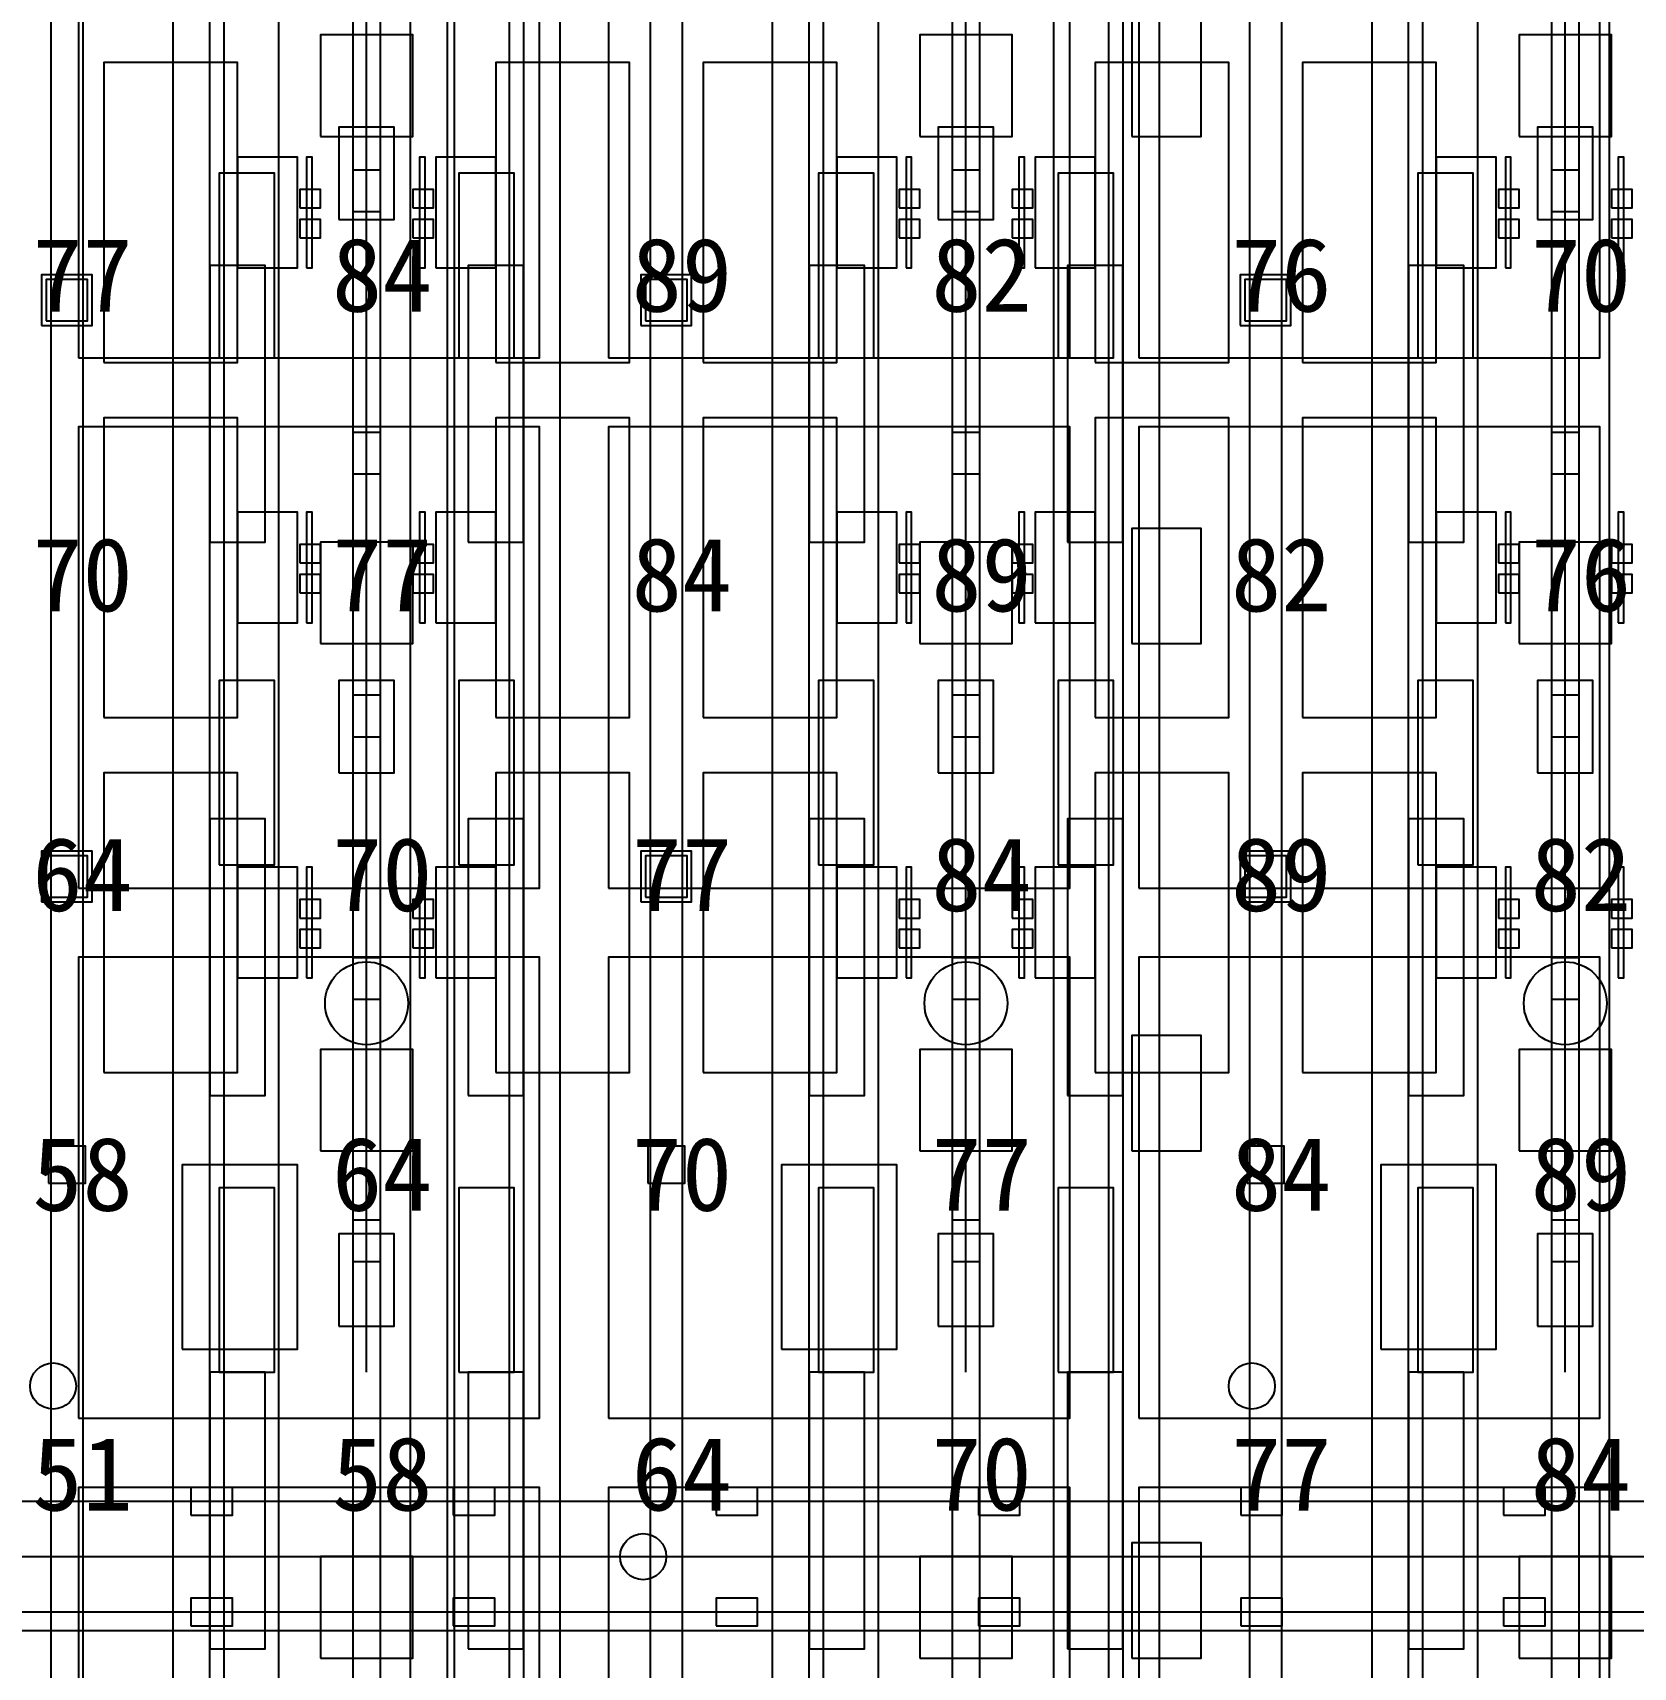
# Model space of a CAD drawing. Header units: metres. Extents: x -1640 to 1560, y -268 to 2338.
# Drawn here: x 67.01 to 101.72, y 1382.6 to 1418.05 of the extents above; entities that cross this region are included whole.
import ezdxf

# ---------------------------------------------------------------- set-up
doc = ezdxf.new("R2010")
doc.units = ezdxf.units.M
for name, color, linetype in [('1F_CHL', 4, 'Continuous'), ('1F_EHS_EXTINGUISHER_HYDRANT_CABINET_CONCEPT', 1, 'Continuous'), ('1F_PUMP', 2, 'Continuous'), ('1F_SCR', 3, 'Continuous'), ('1F_STRUCT_COLUMN', 8, 'Continuous'), ('2F_CSF_LATERAL_RACK_CONCEPT', 9, 'Continuous'), ('2F_RFG', 5, 'Continuous'), ('2F_STRUCT_COLUMN', 8, 'Continuous'), ('2F_VMB', 6, 'Continuous'), ('3F_CLEANROOM_OVERHEAD_PIPE_DUCT_CONCEPT', 9, 'Continuous'), ('3F_CVD', 3, 'Continuous'), ('3F_EHS_EGRESS_DIST_M', 2, 'Continuous'), ('3F_EHS_EXTINGUISHER_HYDRANT_CABINET_CONCEPT', 1, 'Continuous'), ('3F_EHS_GAS_DETECTOR', 6, 'Continuous'), ('3F_FOUP', 5, 'Continuous'), ('3F_OHT', 9, 'Continuous'), ('3F_OHTV', 1, 'Continuous'), ('3F_STK', 3, 'Continuous'), ('3F_STRUCT_COLUMN', 8, 'Continuous'), ('3F_TBAR', 6, 'Continuous'), ('4F_FFU', 1, 'Continuous'), ('4F_STRUCT_PLENUM_TRUSS_CONCEPT', 9, 'Continuous'), ('5F_CHL', 4, 'Continuous'), ('5F_EHS_EXTINGUISHER_HYDRANT_CABINET_CONCEPT', 1, 'Continuous'), ('5F_PUMP', 2, 'Continuous'), ('5F_SCR', 3, 'Continuous'), ('5F_STRUCT_COLUMN', 8, 'Continuous'), ('6F_CSF_LATERAL_RACK_CONCEPT', 9, 'Continuous'), ('6F_RFG', 5, 'Continuous'), ('6F_STRUCT_COLUMN', 8, 'Continuous'), ('6F_VMB', 6, 'Continuous'), ('7F_CLEANROOM_OVERHEAD_PIPE_DUCT_CONCEPT', 9, 'Continuous'), ('7F_CVD', 3, 'Continuous'), ('7F_EHS_EGRESS_DIST_M', 2, 'Continuous'), ('7F_EHS_EXTINGUISHER_HYDRANT_CABINET_CONCEPT', 1, 'Continuous'), ('7F_EHS_GAS_DETECTOR', 6, 'Continuous'), ('7F_FOUP', 5, 'Continuous'), ('7F_OHT', 9, 'Continuous'), ('7F_OHTV', 1, 'Continuous'), ('7F_STK', 3, 'Continuous'), ('7F_STRUCT_COLUMN', 8, 'Continuous'), ('7F_TBAR', 6, 'Continuous'), ('8F_FFU', 1, 'Continuous'), ('8F_STRUCT_PLENUM_TRUSS_CONCEPT', 9, 'Continuous'), ('EHS_TREATED_EXHAUST', 30, 'Continuous'), ('UTIL_GAS.BULK_CONCEPT', 2, 'Continuous'), ('UTIL_PCW.R_CONCEPT', 1, 'Continuous'), ('UTIL_PCW.S_CONCEPT', 6, 'Continuous')]:
    doc.layers.add(name, color=color, linetype=linetype)

msp = doc.modelspace()

# ---------------------------------------------------------------- linework, layer by layer
at = {"layer": '1F_CHL'}
for points in [[(90.85, 1415.8), (92.35, 1415.8), (92.35, 1418.3), (90.85, 1418.3)], [(90.85, 1404.8), (92.35, 1404.8), (92.35, 1407.3), (90.85, 1407.3)], [(90.85, 1393.8), (92.35, 1393.8), (92.35, 1396.3), (90.85, 1396.3)], [(90.85, 1382.8), (92.35, 1382.8), (92.35, 1385.3), (90.85, 1385.3)]]:
    msp.add_lwpolyline(points, close=True, dxfattribs=at)
at = {"layer": '1F_EHS_EXTINGUISHER_HYDRANT_CABINET_CONCEPT'}
msp.add_circle((80.25, 1385), 0.5, dxfattribs=at)
at = {"layer": '1F_PUMP'}
for points in [[(71.05, 1411), (72.25, 1411), (72.25, 1415), (71.05, 1415)], [(76.25, 1411), (77.45, 1411), (77.45, 1415), (76.25, 1415)], [(84.05, 1411), (85.25, 1411), (85.25, 1415), (84.05, 1415)], [(89.25, 1411), (90.45, 1411), (90.45, 1415), (89.25, 1415)], [(97.05, 1411), (98.25, 1411), (98.25, 1415), (97.05, 1415)], [(71.05, 1400), (72.25, 1400), (72.25, 1404), (71.05, 1404)], [(76.25, 1400), (77.45, 1400), (77.45, 1404), (76.25, 1404)], [(84.05, 1400), (85.25, 1400), (85.25, 1404), (84.05, 1404)], [(89.25, 1400), (90.45, 1400), (90.45, 1404), (89.25, 1404)], [(97.05, 1400), (98.25, 1400), (98.25, 1404), (97.05, 1404)], [(71.05, 1389), (72.25, 1389), (72.25, 1393), (71.05, 1393)], [(76.25, 1389), (77.45, 1389), (77.45, 1393), (76.25, 1393)], [(84.05, 1389), (85.25, 1389), (85.25, 1393), (84.05, 1393)], [(89.25, 1389), (90.45, 1389), (90.45, 1393), (89.25, 1393)], [(97.05, 1389), (98.25, 1389), (98.25, 1393), (97.05, 1393)]]:
    msp.add_lwpolyline(points, close=True, dxfattribs=at)
at = {"layer": '1F_SCR'}
for points in [[(73.25, 1415.8), (75.25, 1415.8), (75.25, 1418), (73.25, 1418)], [(86.25, 1415.8), (88.25, 1415.8), (88.25, 1418), (86.25, 1418)], [(99.25, 1415.8), (101.25, 1415.8), (101.25, 1418), (99.25, 1418)], [(73.25, 1404.8), (75.25, 1404.8), (75.25, 1407), (73.25, 1407)], [(86.25, 1404.8), (88.25, 1404.8), (88.25, 1407), (86.25, 1407)], [(99.25, 1404.8), (101.25, 1404.8), (101.25, 1407), (99.25, 1407)], [(73.25, 1393.8), (75.25, 1393.8), (75.25, 1396), (73.25, 1396)], [(86.25, 1393.8), (88.25, 1393.8), (88.25, 1396), (86.25, 1396)], [(99.25, 1393.8), (101.25, 1393.8), (101.25, 1396), (99.25, 1396)], [(73.25, 1382.8), (75.25, 1382.8), (75.25, 1385), (73.25, 1385)], [(86.25, 1382.8), (88.25, 1382.8), (88.25, 1385), (86.25, 1385)], [(99.25, 1382.8), (101.25, 1382.8), (101.25, 1385), (99.25, 1385)]]:
    msp.add_lwpolyline(points, close=True, dxfattribs=at)
at = {"layer": '1F_STRUCT_COLUMN'}
for points in [[(67.2, 1411.7), (68.3, 1411.7), (68.3, 1412.8), (67.2, 1412.8)], [(80.2, 1411.7), (81.3, 1411.7), (81.3, 1412.8), (80.2, 1412.8)], [(93.2, 1411.7), (94.3, 1411.7), (94.3, 1412.8), (93.2, 1412.8)], [(67.2, 1399.2), (68.3, 1399.2), (68.3, 1400.3), (67.2, 1400.3)], [(80.2, 1399.2), (81.3, 1399.2), (81.3, 1400.3), (80.2, 1400.3)], [(93.2, 1399.2), (94.3, 1399.2), (94.3, 1400.3), (93.2, 1400.3)]]:
    msp.add_lwpolyline(points, close=True, dxfattribs=at)
at = {"layer": '2F_CSF_LATERAL_RACK_CONCEPT'}
for points in [[(70.05, 1310), (70.85, 1310), (70.85, 1460), (70.05, 1460)], [(77.65, 1310), (78.45, 1310), (78.45, 1460), (77.65, 1460)], [(83.05, 1310), (83.85, 1310), (83.85, 1460), (83.05, 1460)], [(90.65, 1310), (91.45, 1310), (91.45, 1460), (90.65, 1460)], [(96.05, 1310), (96.85, 1310), (96.85, 1460), (96.05, 1460)]]:
    msp.add_lwpolyline(points, close=True, dxfattribs=at)
at = {"layer": '2F_RFG'}
for points in [[(70.85, 1407), (72.05, 1407), (72.05, 1413), (70.85, 1413)], [(76.45, 1407), (77.65, 1407), (77.65, 1413), (76.45, 1413)], [(83.85, 1407), (85.05, 1407), (85.05, 1413), (83.85, 1413)], [(89.45, 1407), (90.65, 1407), (90.65, 1413), (89.45, 1413)], [(96.85, 1407), (98.05, 1407), (98.05, 1413), (96.85, 1413)], [(70.85, 1395), (72.05, 1395), (72.05, 1401), (70.85, 1401)], [(76.45, 1395), (77.65, 1395), (77.65, 1401), (76.45, 1401)], [(83.85, 1395), (85.05, 1395), (85.05, 1401), (83.85, 1401)], [(89.45, 1395), (90.65, 1395), (90.65, 1401), (89.45, 1401)], [(96.85, 1395), (98.05, 1395), (98.05, 1401), (96.85, 1401)], [(70.85, 1383), (72.05, 1383), (72.05, 1389), (70.85, 1389)], [(76.45, 1383), (77.65, 1383), (77.65, 1389), (76.45, 1389)], [(83.85, 1383), (85.05, 1383), (85.05, 1389), (83.85, 1389)], [(89.45, 1383), (90.65, 1383), (90.65, 1389), (89.45, 1389)], [(96.85, 1383), (98.05, 1383), (98.05, 1389), (96.85, 1389)]]:
    msp.add_lwpolyline(points, close=True, dxfattribs=at)
at = {"layer": '2F_STRUCT_COLUMN'}
for points in [[(67.3, 1411.8), (68.2, 1411.8), (68.2, 1412.7), (67.3, 1412.7)], [(80.3, 1411.8), (81.2, 1411.8), (81.2, 1412.7), (80.3, 1412.7)], [(93.3, 1411.8), (94.2, 1411.8), (94.2, 1412.7), (93.3, 1412.7)], [(67.3, 1399.3), (68.2, 1399.3), (68.2, 1400.2), (67.3, 1400.2)], [(80.3, 1399.3), (81.2, 1399.3), (81.2, 1400.2), (80.3, 1400.2)], [(93.3, 1399.3), (94.2, 1399.3), (94.2, 1400.2), (93.3, 1400.2)]]:
    msp.add_lwpolyline(points, close=True, dxfattribs=at)
at = {"layer": '2F_VMB'}
for points in [[(73.65, 1414), (74.85, 1414), (74.85, 1416), (73.65, 1416)], [(86.65, 1414), (87.85, 1414), (87.85, 1416), (86.65, 1416)], [(99.65, 1414), (100.85, 1414), (100.85, 1416), (99.65, 1416)], [(73.65, 1402), (74.85, 1402), (74.85, 1404), (73.65, 1404)], [(86.65, 1402), (87.85, 1402), (87.85, 1404), (86.65, 1404)], [(99.65, 1402), (100.85, 1402), (100.85, 1404), (99.65, 1404)], [(73.65, 1390), (74.85, 1390), (74.85, 1392), (73.65, 1392)], [(86.65, 1390), (87.85, 1390), (87.85, 1392), (86.65, 1392)], [(99.65, 1390), (100.85, 1390), (100.85, 1392), (99.65, 1392)]]:
    msp.add_lwpolyline(points, close=True, dxfattribs=at)
at = {"layer": '3F_CLEANROOM_OVERHEAD_PIPE_DUCT_CONCEPT'}
for points in [[(71.15, 1309), (72.35, 1309), (72.35, 1461), (71.15, 1461)], [(76.15, 1309), (77.35, 1309), (77.35, 1461), (76.15, 1461)], [(84.15, 1309), (85.35, 1309), (85.35, 1461), (84.15, 1461)], [(89.15, 1309), (90.35, 1309), (90.35, 1461), (89.15, 1461)], [(97.15, 1309), (98.35, 1309), (98.35, 1461), (97.15, 1461)]]:
    msp.add_lwpolyline(points, close=True, dxfattribs=at)
at = {"layer": '3F_CVD'}
for points in [[(68.55, 1410.9), (71.45, 1410.9), (71.45, 1417.4), (68.55, 1417.4)], [(77.05, 1410.9), (79.95, 1410.9), (79.95, 1417.4), (77.05, 1417.4)], [(81.55, 1410.9), (84.45, 1410.9), (84.45, 1417.4), (81.55, 1417.4)], [(90.05, 1410.9), (92.95, 1410.9), (92.95, 1417.4), (90.05, 1417.4)], [(94.55, 1410.9), (97.45, 1410.9), (97.45, 1417.4), (94.55, 1417.4)], [(71.45, 1412.95), (72.75, 1412.95), (72.75, 1415.35), (71.45, 1415.35)], [(75.75, 1412.95), (77.05, 1412.95), (77.05, 1415.35), (75.75, 1415.35)], [(84.45, 1412.95), (85.75, 1412.95), (85.75, 1415.35), (84.45, 1415.35)], [(88.75, 1412.95), (90.05, 1412.95), (90.05, 1415.35), (88.75, 1415.35)], [(97.45, 1412.95), (98.75, 1412.95), (98.75, 1415.35), (97.45, 1415.35)], [(68.55, 1403.2), (71.45, 1403.2), (71.45, 1409.7), (68.55, 1409.7)], [(77.05, 1403.2), (79.95, 1403.2), (79.95, 1409.7), (77.05, 1409.7)], [(81.55, 1403.2), (84.45, 1403.2), (84.45, 1409.7), (81.55, 1409.7)], [(90.05, 1403.2), (92.95, 1403.2), (92.95, 1409.7), (90.05, 1409.7)], [(94.55, 1403.2), (97.45, 1403.2), (97.45, 1409.7), (94.55, 1409.7)], [(71.45, 1405.25), (72.75, 1405.25), (72.75, 1407.65), (71.45, 1407.65)], [(75.75, 1405.25), (77.05, 1405.25), (77.05, 1407.65), (75.75, 1407.65)], [(84.45, 1405.25), (85.75, 1405.25), (85.75, 1407.65), (84.45, 1407.65)], [(88.75, 1405.25), (90.05, 1405.25), (90.05, 1407.65), (88.75, 1407.65)], [(97.45, 1405.25), (98.75, 1405.25), (98.75, 1407.65), (97.45, 1407.65)], [(68.55, 1395.5), (71.45, 1395.5), (71.45, 1402), (68.55, 1402)], [(77.05, 1395.5), (79.95, 1395.5), (79.95, 1402), (77.05, 1402)], [(81.55, 1395.5), (84.45, 1395.5), (84.45, 1402), (81.55, 1402)], [(90.05, 1395.5), (92.95, 1395.5), (92.95, 1402), (90.05, 1402)], [(94.55, 1395.5), (97.45, 1395.5), (97.45, 1402), (94.55, 1402)], [(71.45, 1397.55), (72.75, 1397.55), (72.75, 1399.95), (71.45, 1399.95)], [(75.75, 1397.55), (77.05, 1397.55), (77.05, 1399.95), (75.75, 1399.95)], [(84.45, 1397.55), (85.75, 1397.55), (85.75, 1399.95), (84.45, 1399.95)], [(88.75, 1397.55), (90.05, 1397.55), (90.05, 1399.95), (88.75, 1399.95)], [(97.45, 1397.55), (98.75, 1397.55), (98.75, 1399.95), (97.45, 1399.95)]]:
    msp.add_lwpolyline(points, close=True, dxfattribs=at)
at = {"layer": '3F_EHS_EXTINGUISHER_HYDRANT_CABINET_CONCEPT'}
for centre in [(67.45, 1388.7), (93.45, 1388.7)]:
    msp.add_circle(centre, 0.5, dxfattribs=at)
at = {"layer": '3F_EHS_GAS_DETECTOR'}
for centre in [(74.25, 1397), (87.25, 1397), (100.25, 1397)]:
    msp.add_circle(centre, 0.9, dxfattribs=at)
at = {"layer": '3F_FOUP'}
for points in [[(72.8, 1414.25), (73.25, 1414.25), (73.25, 1414.65), (72.8, 1414.65)], [(75.25, 1414.25), (75.7, 1414.25), (75.7, 1414.65), (75.25, 1414.65)], [(85.8, 1414.25), (86.25, 1414.25), (86.25, 1414.65), (85.8, 1414.65)], [(88.25, 1414.25), (88.7, 1414.25), (88.7, 1414.65), (88.25, 1414.65)], [(98.8, 1414.25), (99.25, 1414.25), (99.25, 1414.65), (98.8, 1414.65)], [(101.25, 1414.25), (101.7, 1414.25), (101.7, 1414.65), (101.25, 1414.65)], [(72.8, 1413.6), (73.25, 1413.6), (73.25, 1414), (72.8, 1414)], [(75.25, 1413.6), (75.7, 1413.6), (75.7, 1414), (75.25, 1414)], [(85.8, 1413.6), (86.25, 1413.6), (86.25, 1414), (85.8, 1414)], [(88.25, 1413.6), (88.7, 1413.6), (88.7, 1414), (88.25, 1414)], [(98.8, 1413.6), (99.25, 1413.6), (99.25, 1414), (98.8, 1414)], [(101.25, 1413.6), (101.7, 1413.6), (101.7, 1414), (101.25, 1414)], [(72.8, 1406.55), (73.25, 1406.55), (73.25, 1406.95), (72.8, 1406.95)], [(75.25, 1406.55), (75.7, 1406.55), (75.7, 1406.95), (75.25, 1406.95)], [(85.8, 1406.55), (86.25, 1406.55), (86.25, 1406.95), (85.8, 1406.95)], [(88.25, 1406.55), (88.7, 1406.55), (88.7, 1406.95), (88.25, 1406.95)], [(98.8, 1406.55), (99.25, 1406.55), (99.25, 1406.95), (98.8, 1406.95)], [(101.25, 1406.55), (101.7, 1406.55), (101.7, 1406.95), (101.25, 1406.95)], [(72.8, 1405.9), (73.25, 1405.9), (73.25, 1406.3), (72.8, 1406.3)], [(75.25, 1405.9), (75.7, 1405.9), (75.7, 1406.3), (75.25, 1406.3)], [(85.8, 1405.9), (86.25, 1405.9), (86.25, 1406.3), (85.8, 1406.3)], [(88.25, 1405.9), (88.7, 1405.9), (88.7, 1406.3), (88.25, 1406.3)], [(98.8, 1405.9), (99.25, 1405.9), (99.25, 1406.3), (98.8, 1406.3)], [(101.25, 1405.9), (101.7, 1405.9), (101.7, 1406.3), (101.25, 1406.3)], [(72.8, 1398.85), (73.25, 1398.85), (73.25, 1399.25), (72.8, 1399.25)], [(75.25, 1398.85), (75.7, 1398.85), (75.7, 1399.25), (75.25, 1399.25)], [(85.8, 1398.85), (86.25, 1398.85), (86.25, 1399.25), (85.8, 1399.25)], [(88.25, 1398.85), (88.7, 1398.85), (88.7, 1399.25), (88.25, 1399.25)], [(98.8, 1398.85), (99.25, 1398.85), (99.25, 1399.25), (98.8, 1399.25)], [(101.25, 1398.85), (101.7, 1398.85), (101.7, 1399.25), (101.25, 1399.25)], [(72.8, 1398.2), (73.25, 1398.2), (73.25, 1398.6), (72.8, 1398.6)], [(75.25, 1398.2), (75.7, 1398.2), (75.7, 1398.6), (75.25, 1398.6)], [(85.8, 1398.2), (86.25, 1398.2), (86.25, 1398.6), (85.8, 1398.6)], [(88.25, 1398.2), (88.7, 1398.2), (88.7, 1398.6), (88.25, 1398.6)], [(98.8, 1398.2), (99.25, 1398.2), (99.25, 1398.6), (98.8, 1398.6)], [(101.25, 1398.2), (101.7, 1398.2), (101.7, 1398.6), (101.25, 1398.6)]]:
    msp.add_lwpolyline(points, close=True, dxfattribs=at)
at = {"layer": '3F_OHT'}
for p, q in [((74.25, 1389), (74.25, 1461)), ((87.25, 1389), (87.25, 1461)), ((100.25, 1389), (100.25, 1461)), ((22.5, 1386.2), (295, 1386.2)), ((22.5, 1383.8), (295, 1383.8))]:
    msp.add_line(p, q, dxfattribs=at)
at = {"layer": '3F_OHTV'}
for points in [[(73.95, 1414.17), (74.55, 1414.17), (74.55, 1415.07), (73.95, 1415.07)], [(86.95, 1414.17), (87.55, 1414.17), (87.55, 1415.07), (86.95, 1415.07)], [(99.95, 1414.17), (100.55, 1414.17), (100.55, 1415.07), (99.95, 1415.07)], [(73.95, 1408.48), (74.55, 1408.48), (74.55, 1409.38), (73.95, 1409.38)], [(86.95, 1408.48), (87.55, 1408.48), (87.55, 1409.38), (86.95, 1409.38)], [(99.95, 1408.48), (100.55, 1408.48), (100.55, 1409.38), (99.95, 1409.38)], [(73.95, 1402.78), (74.55, 1402.78), (74.55, 1403.68), (73.95, 1403.68)], [(86.95, 1402.78), (87.55, 1402.78), (87.55, 1403.68), (86.95, 1403.68)], [(99.95, 1402.78), (100.55, 1402.78), (100.55, 1403.68), (99.95, 1403.68)], [(73.95, 1397.09), (74.55, 1397.09), (74.55, 1397.99), (73.95, 1397.99)], [(86.95, 1397.09), (87.55, 1397.09), (87.55, 1397.99), (86.95, 1397.99)], [(99.95, 1397.09), (100.55, 1397.09), (100.55, 1397.99), (99.95, 1397.99)], [(73.95, 1391.4), (74.55, 1391.4), (74.55, 1392.3), (73.95, 1392.3)], [(86.95, 1391.4), (87.55, 1391.4), (87.55, 1392.3), (86.95, 1392.3)], [(99.95, 1391.4), (100.55, 1391.4), (100.55, 1392.3), (99.95, 1392.3)], [(70.44, 1385.9), (71.34, 1385.9), (71.34, 1386.5), (70.44, 1386.5)], [(76.13, 1385.9), (77.03, 1385.9), (77.03, 1386.5), (76.13, 1386.5)], [(81.83, 1385.9), (82.73, 1385.9), (82.73, 1386.5), (81.83, 1386.5)], [(87.52, 1385.9), (88.42, 1385.9), (88.42, 1386.5), (87.52, 1386.5)], [(93.21, 1385.9), (94.11, 1385.9), (94.11, 1386.5), (93.21, 1386.5)], [(98.91, 1385.9), (99.81, 1385.9), (99.81, 1386.5), (98.91, 1386.5)], [(70.44, 1383.5), (71.34, 1383.5), (71.34, 1384.1), (70.44, 1384.1)], [(76.13, 1383.5), (77.03, 1383.5), (77.03, 1384.1), (76.13, 1384.1)], [(81.83, 1383.5), (82.73, 1383.5), (82.73, 1384.1), (81.83, 1384.1)], [(87.52, 1383.5), (88.42, 1383.5), (88.42, 1384.1), (87.52, 1384.1)], [(93.21, 1383.5), (94.11, 1383.5), (94.11, 1384.1), (93.21, 1384.1)], [(98.91, 1383.5), (99.81, 1383.5), (99.81, 1384.1), (98.91, 1384.1)]]:
    msp.add_lwpolyline(points, close=True, dxfattribs=at)
at = {"layer": '3F_STK'}
for points in [[(70.25, 1389.5), (72.75, 1389.5), (72.75, 1393.5), (70.25, 1393.5)], [(83.25, 1389.5), (85.75, 1389.5), (85.75, 1393.5), (83.25, 1393.5)], [(96.25, 1389.5), (98.75, 1389.5), (98.75, 1393.5), (96.25, 1393.5)]]:
    msp.add_lwpolyline(points, close=True, dxfattribs=at)
at = {"layer": '3F_STRUCT_COLUMN'}
for points in [[(67.35, 1393.1), (68.15, 1393.1), (68.15, 1393.9), (67.35, 1393.9)], [(80.35, 1393.1), (81.15, 1393.1), (81.15, 1393.9), (80.35, 1393.9)], [(93.35, 1393.1), (94.15, 1393.1), (94.15, 1393.9), (93.35, 1393.9)]]:
    msp.add_lwpolyline(points, close=True, dxfattribs=at)
at = {"layer": '3F_TBAR'}
for points in [[(72.95, 1412.95), (73.07, 1412.95), (73.07, 1415.35), (72.95, 1415.35)], [(75.4, 1412.95), (75.52, 1412.95), (75.52, 1415.35), (75.4, 1415.35)], [(85.95, 1412.95), (86.07, 1412.95), (86.07, 1415.35), (85.95, 1415.35)], [(88.4, 1412.95), (88.52, 1412.95), (88.52, 1415.35), (88.4, 1415.35)], [(98.95, 1412.95), (99.07, 1412.95), (99.07, 1415.35), (98.95, 1415.35)], [(101.4, 1412.95), (101.52, 1412.95), (101.52, 1415.35), (101.4, 1415.35)], [(72.95, 1405.25), (73.07, 1405.25), (73.07, 1407.65), (72.95, 1407.65)], [(75.4, 1405.25), (75.52, 1405.25), (75.52, 1407.65), (75.4, 1407.65)], [(85.95, 1405.25), (86.07, 1405.25), (86.07, 1407.65), (85.95, 1407.65)], [(88.4, 1405.25), (88.52, 1405.25), (88.52, 1407.65), (88.4, 1407.65)], [(98.95, 1405.25), (99.07, 1405.25), (99.07, 1407.65), (98.95, 1407.65)], [(101.4, 1405.25), (101.52, 1405.25), (101.52, 1407.65), (101.4, 1407.65)], [(72.95, 1397.55), (73.07, 1397.55), (73.07, 1399.95), (72.95, 1399.95)], [(75.4, 1397.55), (75.52, 1397.55), (75.52, 1399.95), (75.4, 1399.95)], [(85.95, 1397.55), (86.07, 1397.55), (86.07, 1399.95), (85.95, 1399.95)], [(88.4, 1397.55), (88.52, 1397.55), (88.52, 1399.95), (88.4, 1399.95)], [(98.95, 1397.55), (99.07, 1397.55), (99.07, 1399.95), (98.95, 1399.95)], [(101.4, 1397.55), (101.52, 1397.55), (101.52, 1399.95), (101.4, 1399.95)]]:
    msp.add_lwpolyline(points, close=True, dxfattribs=at)
at = {"layer": '4F_FFU'}
for points in [[(68, 1411), (78, 1411), (78, 1421), (68, 1421)], [(79.5, 1411), (89.5, 1411), (89.5, 1421), (79.5, 1421)], [(91, 1411), (101, 1411), (101, 1421), (91, 1421)], [(68, 1399.5), (78, 1399.5), (78, 1409.5), (68, 1409.5)], [(79.5, 1399.5), (89.5, 1399.5), (89.5, 1409.5), (79.5, 1409.5)], [(91, 1399.5), (101, 1399.5), (101, 1409.5), (91, 1409.5)], [(68, 1388), (78, 1388), (78, 1398), (68, 1398)], [(79.5, 1388), (89.5, 1388), (89.5, 1398), (79.5, 1398)], [(91, 1388), (101, 1388), (101, 1398), (91, 1398)], [(68, 1376.5), (78, 1376.5), (78, 1386.5), (68, 1386.5)], [(79.5, 1376.5), (89.5, 1376.5), (89.5, 1386.5), (79.5, 1386.5)], [(91, 1376.5), (101, 1376.5), (101, 1386.5), (91, 1386.5)]]:
    msp.add_lwpolyline(points, close=True, dxfattribs=at)
at = {"layer": '4F_STRUCT_PLENUM_TRUSS_CONCEPT'}
for points in [[(67.4, 1306), (68.1, 1306), (68.1, 1464), (67.4, 1464)], [(80.4, 1306), (81.1, 1306), (81.1, 1464), (80.4, 1464)], [(93.4, 1306), (94.1, 1306), (94.1, 1464), (93.4, 1464)]]:
    msp.add_lwpolyline(points, close=True, dxfattribs=at)
at = {"layer": '5F_CHL'}
for points in [[(90.85, 1415.8), (92.35, 1415.8), (92.35, 1418.3), (90.85, 1418.3)], [(90.85, 1404.8), (92.35, 1404.8), (92.35, 1407.3), (90.85, 1407.3)], [(90.85, 1393.8), (92.35, 1393.8), (92.35, 1396.3), (90.85, 1396.3)], [(90.85, 1382.8), (92.35, 1382.8), (92.35, 1385.3), (90.85, 1385.3)]]:
    msp.add_lwpolyline(points, close=True, dxfattribs=at)
at = {"layer": '5F_EHS_EXTINGUISHER_HYDRANT_CABINET_CONCEPT'}
msp.add_circle((80.25, 1385), 0.5, dxfattribs=at)
at = {"layer": '5F_PUMP'}
for points in [[(71.05, 1411), (72.25, 1411), (72.25, 1415), (71.05, 1415)], [(76.25, 1411), (77.45, 1411), (77.45, 1415), (76.25, 1415)], [(84.05, 1411), (85.25, 1411), (85.25, 1415), (84.05, 1415)], [(89.25, 1411), (90.45, 1411), (90.45, 1415), (89.25, 1415)], [(97.05, 1411), (98.25, 1411), (98.25, 1415), (97.05, 1415)], [(71.05, 1400), (72.25, 1400), (72.25, 1404), (71.05, 1404)], [(76.25, 1400), (77.45, 1400), (77.45, 1404), (76.25, 1404)], [(84.05, 1400), (85.25, 1400), (85.25, 1404), (84.05, 1404)], [(89.25, 1400), (90.45, 1400), (90.45, 1404), (89.25, 1404)], [(97.05, 1400), (98.25, 1400), (98.25, 1404), (97.05, 1404)], [(71.05, 1389), (72.25, 1389), (72.25, 1393), (71.05, 1393)], [(76.25, 1389), (77.45, 1389), (77.45, 1393), (76.25, 1393)], [(84.05, 1389), (85.25, 1389), (85.25, 1393), (84.05, 1393)], [(89.25, 1389), (90.45, 1389), (90.45, 1393), (89.25, 1393)], [(97.05, 1389), (98.25, 1389), (98.25, 1393), (97.05, 1393)]]:
    msp.add_lwpolyline(points, close=True, dxfattribs=at)
at = {"layer": '5F_SCR'}
for points in [[(73.25, 1415.8), (75.25, 1415.8), (75.25, 1418), (73.25, 1418)], [(86.25, 1415.8), (88.25, 1415.8), (88.25, 1418), (86.25, 1418)], [(99.25, 1415.8), (101.25, 1415.8), (101.25, 1418), (99.25, 1418)], [(73.25, 1404.8), (75.25, 1404.8), (75.25, 1407), (73.25, 1407)], [(86.25, 1404.8), (88.25, 1404.8), (88.25, 1407), (86.25, 1407)], [(99.25, 1404.8), (101.25, 1404.8), (101.25, 1407), (99.25, 1407)], [(73.25, 1393.8), (75.25, 1393.8), (75.25, 1396), (73.25, 1396)], [(86.25, 1393.8), (88.25, 1393.8), (88.25, 1396), (86.25, 1396)], [(99.25, 1393.8), (101.25, 1393.8), (101.25, 1396), (99.25, 1396)], [(73.25, 1382.8), (75.25, 1382.8), (75.25, 1385), (73.25, 1385)], [(86.25, 1382.8), (88.25, 1382.8), (88.25, 1385), (86.25, 1385)], [(99.25, 1382.8), (101.25, 1382.8), (101.25, 1385), (99.25, 1385)]]:
    msp.add_lwpolyline(points, close=True, dxfattribs=at)
at = {"layer": '5F_STRUCT_COLUMN'}
for points in [[(67.2, 1411.7), (68.3, 1411.7), (68.3, 1412.8), (67.2, 1412.8)], [(80.2, 1411.7), (81.3, 1411.7), (81.3, 1412.8), (80.2, 1412.8)], [(93.2, 1411.7), (94.3, 1411.7), (94.3, 1412.8), (93.2, 1412.8)], [(67.2, 1399.2), (68.3, 1399.2), (68.3, 1400.3), (67.2, 1400.3)], [(80.2, 1399.2), (81.3, 1399.2), (81.3, 1400.3), (80.2, 1400.3)], [(93.2, 1399.2), (94.3, 1399.2), (94.3, 1400.3), (93.2, 1400.3)]]:
    msp.add_lwpolyline(points, close=True, dxfattribs=at)
at = {"layer": '6F_CSF_LATERAL_RACK_CONCEPT'}
for points in [[(70.05, 1310), (70.85, 1310), (70.85, 1460), (70.05, 1460)], [(77.65, 1310), (78.45, 1310), (78.45, 1460), (77.65, 1460)], [(83.05, 1310), (83.85, 1310), (83.85, 1460), (83.05, 1460)], [(90.65, 1310), (91.45, 1310), (91.45, 1460), (90.65, 1460)], [(96.05, 1310), (96.85, 1310), (96.85, 1460), (96.05, 1460)]]:
    msp.add_lwpolyline(points, close=True, dxfattribs=at)
at = {"layer": '6F_RFG'}
for points in [[(70.85, 1407), (72.05, 1407), (72.05, 1413), (70.85, 1413)], [(76.45, 1407), (77.65, 1407), (77.65, 1413), (76.45, 1413)], [(83.85, 1407), (85.05, 1407), (85.05, 1413), (83.85, 1413)], [(89.45, 1407), (90.65, 1407), (90.65, 1413), (89.45, 1413)], [(96.85, 1407), (98.05, 1407), (98.05, 1413), (96.85, 1413)], [(70.85, 1395), (72.05, 1395), (72.05, 1401), (70.85, 1401)], [(76.45, 1395), (77.65, 1395), (77.65, 1401), (76.45, 1401)], [(83.85, 1395), (85.05, 1395), (85.05, 1401), (83.85, 1401)], [(89.45, 1395), (90.65, 1395), (90.65, 1401), (89.45, 1401)], [(96.85, 1395), (98.05, 1395), (98.05, 1401), (96.85, 1401)], [(70.85, 1383), (72.05, 1383), (72.05, 1389), (70.85, 1389)], [(76.45, 1383), (77.65, 1383), (77.65, 1389), (76.45, 1389)], [(83.85, 1383), (85.05, 1383), (85.05, 1389), (83.85, 1389)], [(89.45, 1383), (90.65, 1383), (90.65, 1389), (89.45, 1389)], [(96.85, 1383), (98.05, 1383), (98.05, 1389), (96.85, 1389)]]:
    msp.add_lwpolyline(points, close=True, dxfattribs=at)
at = {"layer": '6F_STRUCT_COLUMN'}
for points in [[(67.3, 1411.8), (68.2, 1411.8), (68.2, 1412.7), (67.3, 1412.7)], [(80.3, 1411.8), (81.2, 1411.8), (81.2, 1412.7), (80.3, 1412.7)], [(93.3, 1411.8), (94.2, 1411.8), (94.2, 1412.7), (93.3, 1412.7)], [(67.3, 1399.3), (68.2, 1399.3), (68.2, 1400.2), (67.3, 1400.2)], [(80.3, 1399.3), (81.2, 1399.3), (81.2, 1400.2), (80.3, 1400.2)], [(93.3, 1399.3), (94.2, 1399.3), (94.2, 1400.2), (93.3, 1400.2)]]:
    msp.add_lwpolyline(points, close=True, dxfattribs=at)
at = {"layer": '6F_VMB'}
for points in [[(73.65, 1414), (74.85, 1414), (74.85, 1416), (73.65, 1416)], [(86.65, 1414), (87.85, 1414), (87.85, 1416), (86.65, 1416)], [(99.65, 1414), (100.85, 1414), (100.85, 1416), (99.65, 1416)], [(73.65, 1402), (74.85, 1402), (74.85, 1404), (73.65, 1404)], [(86.65, 1402), (87.85, 1402), (87.85, 1404), (86.65, 1404)], [(99.65, 1402), (100.85, 1402), (100.85, 1404), (99.65, 1404)], [(73.65, 1390), (74.85, 1390), (74.85, 1392), (73.65, 1392)], [(86.65, 1390), (87.85, 1390), (87.85, 1392), (86.65, 1392)], [(99.65, 1390), (100.85, 1390), (100.85, 1392), (99.65, 1392)]]:
    msp.add_lwpolyline(points, close=True, dxfattribs=at)
at = {"layer": '7F_CLEANROOM_OVERHEAD_PIPE_DUCT_CONCEPT'}
for points in [[(71.15, 1309), (72.35, 1309), (72.35, 1461), (71.15, 1461)], [(76.15, 1309), (77.35, 1309), (77.35, 1461), (76.15, 1461)], [(84.15, 1309), (85.35, 1309), (85.35, 1461), (84.15, 1461)], [(89.15, 1309), (90.35, 1309), (90.35, 1461), (89.15, 1461)], [(97.15, 1309), (98.35, 1309), (98.35, 1461), (97.15, 1461)]]:
    msp.add_lwpolyline(points, close=True, dxfattribs=at)
at = {"layer": '7F_CVD'}
for points in [[(68.55, 1410.9), (71.45, 1410.9), (71.45, 1417.4), (68.55, 1417.4)], [(77.05, 1410.9), (79.95, 1410.9), (79.95, 1417.4), (77.05, 1417.4)], [(81.55, 1410.9), (84.45, 1410.9), (84.45, 1417.4), (81.55, 1417.4)], [(90.05, 1410.9), (92.95, 1410.9), (92.95, 1417.4), (90.05, 1417.4)], [(94.55, 1410.9), (97.45, 1410.9), (97.45, 1417.4), (94.55, 1417.4)], [(71.45, 1412.95), (72.75, 1412.95), (72.75, 1415.35), (71.45, 1415.35)], [(75.75, 1412.95), (77.05, 1412.95), (77.05, 1415.35), (75.75, 1415.35)], [(84.45, 1412.95), (85.75, 1412.95), (85.75, 1415.35), (84.45, 1415.35)], [(88.75, 1412.95), (90.05, 1412.95), (90.05, 1415.35), (88.75, 1415.35)], [(97.45, 1412.95), (98.75, 1412.95), (98.75, 1415.35), (97.45, 1415.35)], [(68.55, 1403.2), (71.45, 1403.2), (71.45, 1409.7), (68.55, 1409.7)], [(77.05, 1403.2), (79.95, 1403.2), (79.95, 1409.7), (77.05, 1409.7)], [(81.55, 1403.2), (84.45, 1403.2), (84.45, 1409.7), (81.55, 1409.7)], [(90.05, 1403.2), (92.95, 1403.2), (92.95, 1409.7), (90.05, 1409.7)], [(94.55, 1403.2), (97.45, 1403.2), (97.45, 1409.7), (94.55, 1409.7)], [(71.45, 1405.25), (72.75, 1405.25), (72.75, 1407.65), (71.45, 1407.65)], [(75.75, 1405.25), (77.05, 1405.25), (77.05, 1407.65), (75.75, 1407.65)], [(84.45, 1405.25), (85.75, 1405.25), (85.75, 1407.65), (84.45, 1407.65)], [(88.75, 1405.25), (90.05, 1405.25), (90.05, 1407.65), (88.75, 1407.65)], [(97.45, 1405.25), (98.75, 1405.25), (98.75, 1407.65), (97.45, 1407.65)], [(68.55, 1395.5), (71.45, 1395.5), (71.45, 1402), (68.55, 1402)], [(77.05, 1395.5), (79.95, 1395.5), (79.95, 1402), (77.05, 1402)], [(81.55, 1395.5), (84.45, 1395.5), (84.45, 1402), (81.55, 1402)], [(90.05, 1395.5), (92.95, 1395.5), (92.95, 1402), (90.05, 1402)], [(94.55, 1395.5), (97.45, 1395.5), (97.45, 1402), (94.55, 1402)], [(71.45, 1397.55), (72.75, 1397.55), (72.75, 1399.95), (71.45, 1399.95)], [(75.75, 1397.55), (77.05, 1397.55), (77.05, 1399.95), (75.75, 1399.95)], [(84.45, 1397.55), (85.75, 1397.55), (85.75, 1399.95), (84.45, 1399.95)], [(88.75, 1397.55), (90.05, 1397.55), (90.05, 1399.95), (88.75, 1399.95)], [(97.45, 1397.55), (98.75, 1397.55), (98.75, 1399.95), (97.45, 1399.95)]]:
    msp.add_lwpolyline(points, close=True, dxfattribs=at)
at = {"layer": '7F_EHS_EXTINGUISHER_HYDRANT_CABINET_CONCEPT'}
for centre in [(67.45, 1388.7), (93.45, 1388.7)]:
    msp.add_circle(centre, 0.5, dxfattribs=at)
at = {"layer": '7F_EHS_GAS_DETECTOR'}
for centre in [(74.25, 1397), (87.25, 1397), (100.25, 1397)]:
    msp.add_circle(centre, 0.9, dxfattribs=at)
at = {"layer": '7F_FOUP'}
for points in [[(72.8, 1414.25), (73.25, 1414.25), (73.25, 1414.65), (72.8, 1414.65)], [(75.25, 1414.25), (75.7, 1414.25), (75.7, 1414.65), (75.25, 1414.65)], [(85.8, 1414.25), (86.25, 1414.25), (86.25, 1414.65), (85.8, 1414.65)], [(88.25, 1414.25), (88.7, 1414.25), (88.7, 1414.65), (88.25, 1414.65)], [(98.8, 1414.25), (99.25, 1414.25), (99.25, 1414.65), (98.8, 1414.65)], [(101.25, 1414.25), (101.7, 1414.25), (101.7, 1414.65), (101.25, 1414.65)], [(72.8, 1413.6), (73.25, 1413.6), (73.25, 1414), (72.8, 1414)], [(75.25, 1413.6), (75.7, 1413.6), (75.7, 1414), (75.25, 1414)], [(85.8, 1413.6), (86.25, 1413.6), (86.25, 1414), (85.8, 1414)], [(88.25, 1413.6), (88.7, 1413.6), (88.7, 1414), (88.25, 1414)], [(98.8, 1413.6), (99.25, 1413.6), (99.25, 1414), (98.8, 1414)], [(101.25, 1413.6), (101.7, 1413.6), (101.7, 1414), (101.25, 1414)], [(72.8, 1406.55), (73.25, 1406.55), (73.25, 1406.95), (72.8, 1406.95)], [(75.25, 1406.55), (75.7, 1406.55), (75.7, 1406.95), (75.25, 1406.95)], [(85.8, 1406.55), (86.25, 1406.55), (86.25, 1406.95), (85.8, 1406.95)], [(88.25, 1406.55), (88.7, 1406.55), (88.7, 1406.95), (88.25, 1406.95)], [(98.8, 1406.55), (99.25, 1406.55), (99.25, 1406.95), (98.8, 1406.95)], [(101.25, 1406.55), (101.7, 1406.55), (101.7, 1406.95), (101.25, 1406.95)], [(72.8, 1405.9), (73.25, 1405.9), (73.25, 1406.3), (72.8, 1406.3)], [(75.25, 1405.9), (75.7, 1405.9), (75.7, 1406.3), (75.25, 1406.3)], [(85.8, 1405.9), (86.25, 1405.9), (86.25, 1406.3), (85.8, 1406.3)], [(88.25, 1405.9), (88.7, 1405.9), (88.7, 1406.3), (88.25, 1406.3)], [(98.8, 1405.9), (99.25, 1405.9), (99.25, 1406.3), (98.8, 1406.3)], [(101.25, 1405.9), (101.7, 1405.9), (101.7, 1406.3), (101.25, 1406.3)], [(72.8, 1398.85), (73.25, 1398.85), (73.25, 1399.25), (72.8, 1399.25)], [(75.25, 1398.85), (75.7, 1398.85), (75.7, 1399.25), (75.25, 1399.25)], [(85.8, 1398.85), (86.25, 1398.85), (86.25, 1399.25), (85.8, 1399.25)], [(88.25, 1398.85), (88.7, 1398.85), (88.7, 1399.25), (88.25, 1399.25)], [(98.8, 1398.85), (99.25, 1398.85), (99.25, 1399.25), (98.8, 1399.25)], [(101.25, 1398.85), (101.7, 1398.85), (101.7, 1399.25), (101.25, 1399.25)], [(72.8, 1398.2), (73.25, 1398.2), (73.25, 1398.6), (72.8, 1398.6)], [(75.25, 1398.2), (75.7, 1398.2), (75.7, 1398.6), (75.25, 1398.6)], [(85.8, 1398.2), (86.25, 1398.2), (86.25, 1398.6), (85.8, 1398.6)], [(88.25, 1398.2), (88.7, 1398.2), (88.7, 1398.6), (88.25, 1398.6)], [(98.8, 1398.2), (99.25, 1398.2), (99.25, 1398.6), (98.8, 1398.6)], [(101.25, 1398.2), (101.7, 1398.2), (101.7, 1398.6), (101.25, 1398.6)]]:
    msp.add_lwpolyline(points, close=True, dxfattribs=at)
at = {"layer": '7F_OHT'}
for p, q in [((74.25, 1389), (74.25, 1461)), ((87.25, 1389), (87.25, 1461)), ((100.25, 1389), (100.25, 1461)), ((22.5, 1386.2), (295, 1386.2)), ((22.5, 1383.8), (295, 1383.8))]:
    msp.add_line(p, q, dxfattribs=at)
at = {"layer": '7F_OHTV'}
for points in [[(73.95, 1414.17), (74.55, 1414.17), (74.55, 1415.07), (73.95, 1415.07)], [(86.95, 1414.17), (87.55, 1414.17), (87.55, 1415.07), (86.95, 1415.07)], [(99.95, 1414.17), (100.55, 1414.17), (100.55, 1415.07), (99.95, 1415.07)], [(73.95, 1408.48), (74.55, 1408.48), (74.55, 1409.38), (73.95, 1409.38)], [(86.95, 1408.48), (87.55, 1408.48), (87.55, 1409.38), (86.95, 1409.38)], [(99.95, 1408.48), (100.55, 1408.48), (100.55, 1409.38), (99.95, 1409.38)], [(73.95, 1402.78), (74.55, 1402.78), (74.55, 1403.68), (73.95, 1403.68)], [(86.95, 1402.78), (87.55, 1402.78), (87.55, 1403.68), (86.95, 1403.68)], [(99.95, 1402.78), (100.55, 1402.78), (100.55, 1403.68), (99.95, 1403.68)], [(73.95, 1397.09), (74.55, 1397.09), (74.55, 1397.99), (73.95, 1397.99)], [(86.95, 1397.09), (87.55, 1397.09), (87.55, 1397.99), (86.95, 1397.99)], [(99.95, 1397.09), (100.55, 1397.09), (100.55, 1397.99), (99.95, 1397.99)], [(73.95, 1391.4), (74.55, 1391.4), (74.55, 1392.3), (73.95, 1392.3)], [(86.95, 1391.4), (87.55, 1391.4), (87.55, 1392.3), (86.95, 1392.3)], [(99.95, 1391.4), (100.55, 1391.4), (100.55, 1392.3), (99.95, 1392.3)], [(70.44, 1385.9), (71.34, 1385.9), (71.34, 1386.5), (70.44, 1386.5)], [(76.13, 1385.9), (77.03, 1385.9), (77.03, 1386.5), (76.13, 1386.5)], [(81.83, 1385.9), (82.73, 1385.9), (82.73, 1386.5), (81.83, 1386.5)], [(87.52, 1385.9), (88.42, 1385.9), (88.42, 1386.5), (87.52, 1386.5)], [(93.21, 1385.9), (94.11, 1385.9), (94.11, 1386.5), (93.21, 1386.5)], [(98.91, 1385.9), (99.81, 1385.9), (99.81, 1386.5), (98.91, 1386.5)], [(70.44, 1383.5), (71.34, 1383.5), (71.34, 1384.1), (70.44, 1384.1)], [(76.13, 1383.5), (77.03, 1383.5), (77.03, 1384.1), (76.13, 1384.1)], [(81.83, 1383.5), (82.73, 1383.5), (82.73, 1384.1), (81.83, 1384.1)], [(87.52, 1383.5), (88.42, 1383.5), (88.42, 1384.1), (87.52, 1384.1)], [(93.21, 1383.5), (94.11, 1383.5), (94.11, 1384.1), (93.21, 1384.1)], [(98.91, 1383.5), (99.81, 1383.5), (99.81, 1384.1), (98.91, 1384.1)]]:
    msp.add_lwpolyline(points, close=True, dxfattribs=at)
at = {"layer": '7F_STK'}
for points in [[(70.25, 1389.5), (72.75, 1389.5), (72.75, 1393.5), (70.25, 1393.5)], [(83.25, 1389.5), (85.75, 1389.5), (85.75, 1393.5), (83.25, 1393.5)], [(96.25, 1389.5), (98.75, 1389.5), (98.75, 1393.5), (96.25, 1393.5)]]:
    msp.add_lwpolyline(points, close=True, dxfattribs=at)
at = {"layer": '7F_STRUCT_COLUMN'}
for points in [[(67.35, 1393.1), (68.15, 1393.1), (68.15, 1393.9), (67.35, 1393.9)], [(80.35, 1393.1), (81.15, 1393.1), (81.15, 1393.9), (80.35, 1393.9)], [(93.35, 1393.1), (94.15, 1393.1), (94.15, 1393.9), (93.35, 1393.9)]]:
    msp.add_lwpolyline(points, close=True, dxfattribs=at)
at = {"layer": '7F_TBAR'}
for points in [[(72.95, 1412.95), (73.07, 1412.95), (73.07, 1415.35), (72.95, 1415.35)], [(75.4, 1412.95), (75.52, 1412.95), (75.52, 1415.35), (75.4, 1415.35)], [(85.95, 1412.95), (86.07, 1412.95), (86.07, 1415.35), (85.95, 1415.35)], [(88.4, 1412.95), (88.52, 1412.95), (88.52, 1415.35), (88.4, 1415.35)], [(98.95, 1412.95), (99.07, 1412.95), (99.07, 1415.35), (98.95, 1415.35)], [(101.4, 1412.95), (101.52, 1412.95), (101.52, 1415.35), (101.4, 1415.35)], [(72.95, 1405.25), (73.07, 1405.25), (73.07, 1407.65), (72.95, 1407.65)], [(75.4, 1405.25), (75.52, 1405.25), (75.52, 1407.65), (75.4, 1407.65)], [(85.95, 1405.25), (86.07, 1405.25), (86.07, 1407.65), (85.95, 1407.65)], [(88.4, 1405.25), (88.52, 1405.25), (88.52, 1407.65), (88.4, 1407.65)], [(98.95, 1405.25), (99.07, 1405.25), (99.07, 1407.65), (98.95, 1407.65)], [(101.4, 1405.25), (101.52, 1405.25), (101.52, 1407.65), (101.4, 1407.65)], [(72.95, 1397.55), (73.07, 1397.55), (73.07, 1399.95), (72.95, 1399.95)], [(75.4, 1397.55), (75.52, 1397.55), (75.52, 1399.95), (75.4, 1399.95)], [(85.95, 1397.55), (86.07, 1397.55), (86.07, 1399.95), (85.95, 1399.95)], [(88.4, 1397.55), (88.52, 1397.55), (88.52, 1399.95), (88.4, 1399.95)], [(98.95, 1397.55), (99.07, 1397.55), (99.07, 1399.95), (98.95, 1399.95)], [(101.4, 1397.55), (101.52, 1397.55), (101.52, 1399.95), (101.4, 1399.95)]]:
    msp.add_lwpolyline(points, close=True, dxfattribs=at)
at = {"layer": '8F_FFU'}
for points in [[(68, 1411), (78, 1411), (78, 1421), (68, 1421)], [(79.5, 1411), (89.5, 1411), (89.5, 1421), (79.5, 1421)], [(91, 1411), (101, 1411), (101, 1421), (91, 1421)], [(68, 1399.5), (78, 1399.5), (78, 1409.5), (68, 1409.5)], [(79.5, 1399.5), (89.5, 1399.5), (89.5, 1409.5), (79.5, 1409.5)], [(91, 1399.5), (101, 1399.5), (101, 1409.5), (91, 1409.5)], [(68, 1388), (78, 1388), (78, 1398), (68, 1398)], [(79.5, 1388), (89.5, 1388), (89.5, 1398), (79.5, 1398)], [(91, 1388), (101, 1388), (101, 1398), (91, 1398)], [(68, 1376.5), (78, 1376.5), (78, 1386.5), (68, 1386.5)], [(79.5, 1376.5), (89.5, 1376.5), (89.5, 1386.5), (79.5, 1386.5)], [(91, 1376.5), (101, 1376.5), (101, 1386.5), (91, 1386.5)]]:
    msp.add_lwpolyline(points, close=True, dxfattribs=at)
at = {"layer": '8F_STRUCT_PLENUM_TRUSS_CONCEPT'}
for points in [[(67.4, 1306), (68.1, 1306), (68.1, 1464), (67.4, 1464)], [(80.4, 1306), (81.1, 1306), (81.1, 1464), (80.4, 1464)], [(93.4, 1306), (94.1, 1306), (94.1, 1464), (93.4, 1464)]]:
    msp.add_lwpolyline(points, close=True, dxfattribs=at)
at = {"layer": 'EHS_TREATED_EXHAUST'}
for points in [[(73.95, 1310), (74.55, 1310), (74.55, 1472), (73.95, 1472)], [(73.95, 1310), (74.55, 1310), (74.55, 1472), (73.95, 1472)], [(86.95, 1310), (87.55, 1310), (87.55, 1472), (86.95, 1472)], [(86.95, 1310), (87.55, 1310), (87.55, 1472), (86.95, 1472)], [(99.95, 1310), (100.55, 1310), (100.55, 1472), (99.95, 1472)], [(99.95, 1310), (100.55, 1310), (100.55, 1472), (99.95, 1472)]]:
    msp.add_lwpolyline(points, close=True, dxfattribs=at)
at = {"layer": 'UTIL_GAS.BULK_CONCEPT'}
msp.add_line((-276.35, 1385), (293.35, 1385), dxfattribs=at)
msp.add_line((-276.35, 1385), (293.35, 1385), dxfattribs=at)
at = {"layer": 'UTIL_PCW.R_CONCEPT'}
for p, q in [((76.005, 1311.78), (76.005, 1458.23)), ((76.005, 1311.78), (76.005, 1458.23)), ((-276.4, 1383.4), (293.4, 1383.4)), ((-276.4, 1383.4), (293.4, 1383.4))]:
    msp.add_line(p, q, dxfattribs=at)
at = {"layer": 'UTIL_PCW.S_CONCEPT'}
for p, q in [((75.205, 1311.78), (75.205, 1458.23)), ((75.205, 1311.78), (75.205, 1458.23)), ((101.205, 1311.78), (101.205, 1458.23)), ((101.205, 1311.78), (101.205, 1458.23))]:
    msp.add_line(p, q, dxfattribs=at)

# ---------------------------------------------------------------- texts
at = {"layer": '3F_EHS_EGRESS_DIST_M'}
for s, p in [('77', (67, 1412)), ('84', (73.5, 1412)), ('89', (80, 1412)), ('82', (86.5, 1412)), ('76', (93, 1412)), ('70', (99.5, 1412)), ('70', (67, 1405.5)), ('77', (73.5, 1405.5)), ('84', (80, 1405.5)), ('89', (86.5, 1405.5)), ('82', (93, 1405.5)), ('76', (99.5, 1405.5)), ('64', (67, 1399)), ('70', (73.5, 1399)), ('77', (80, 1399)), ('84', (86.5, 1399)), ('89', (93, 1399)), ('82', (99.5, 1399)), ('58', (67, 1392.5)), ('64', (73.5, 1392.5)), ('70', (80, 1392.5)), ('77', (86.5, 1392.5)), ('84', (93, 1392.5)), ('89', (99.5, 1392.5)), ('51', (67, 1386)), ('58', (73.5, 1386)), ('64', (80, 1386)), ('70', (86.5, 1386)), ('77', (93, 1386)), ('84', (99.5, 1386))]:
    msp.add_text(s, height=1.6, dxfattribs=at).set_placement(p)
at = {"layer": '7F_EHS_EGRESS_DIST_M'}
for s, p in [('77', (67, 1412)), ('84', (73.5, 1412)), ('89', (80, 1412)), ('82', (86.5, 1412)), ('76', (93, 1412)), ('70', (99.5, 1412)), ('70', (67, 1405.5)), ('77', (73.5, 1405.5)), ('84', (80, 1405.5)), ('89', (86.5, 1405.5)), ('82', (93, 1405.5)), ('76', (99.5, 1405.5)), ('64', (67, 1399)), ('70', (73.5, 1399)), ('77', (80, 1399)), ('84', (86.5, 1399)), ('89', (93, 1399)), ('82', (99.5, 1399)), ('58', (67, 1392.5)), ('64', (73.5, 1392.5)), ('70', (80, 1392.5)), ('77', (86.5, 1392.5)), ('84', (93, 1392.5)), ('89', (99.5, 1392.5)), ('51', (67, 1386)), ('58', (73.5, 1386)), ('64', (80, 1386)), ('70', (86.5, 1386)), ('77', (93, 1386)), ('84', (99.5, 1386))]:
    msp.add_text(s, height=1.6, dxfattribs=at).set_placement(p)

doc.saveas('drawing.dxf')
